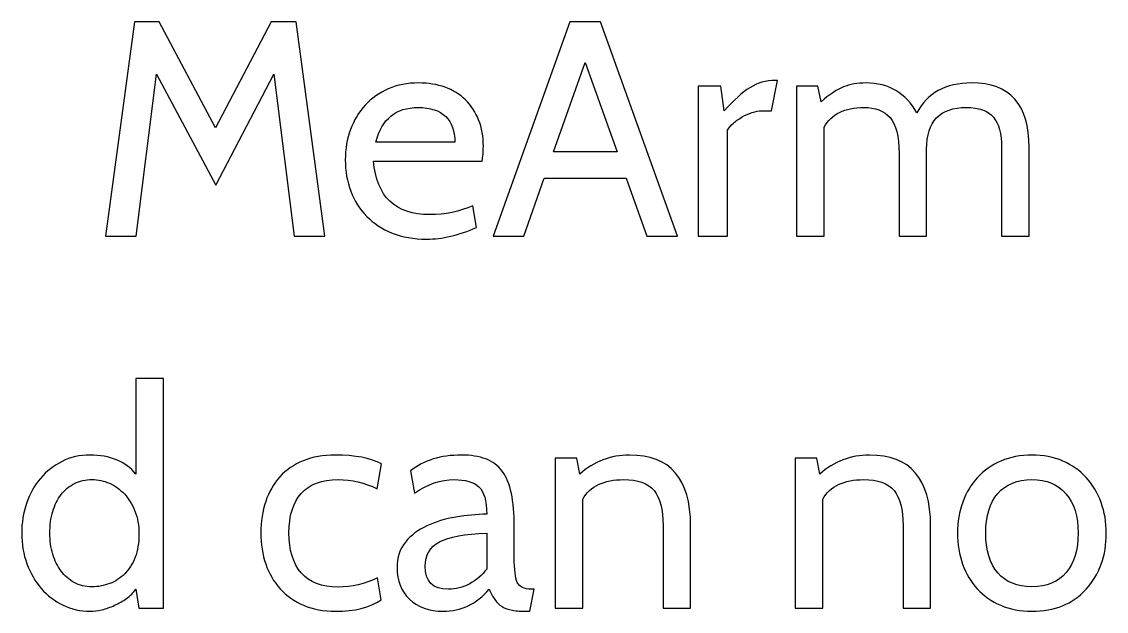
# Model space of a CAD drawing. Header units: centimetres. Extents: x -24 to 24.1, y -20.7 to 0.5.
# Drawn here: x 9.879 to 12.879, y -9.79 to -8.161 of the extents above; entities that cross this region are included whole.
import ezdxf

# ---------------------------------------------------------------- set-up
doc = ezdxf.new("R2010")
doc.units = ezdxf.units.CM
doc.header["$MEASUREMENT"] = 0
doc.layers.add('Layer 1', color=7, linetype='Continuous')

msp = doc.modelspace()

# ---------------------------------------------------------------- linework, layer by layer
at = {"layer": 'Layer 1', "color": 250}
for points, knots in [([(10.71736, -8.75331), (10.71736, -8.75331), (10.63269, -8.75331), (10.63269, -8.75331), (10.63269, -8.75331), (10.63269, -8.75331), (10.57681, -8.30542), (10.57681, -8.30542), (10.57681, -8.30542), (10.57681, -8.30542), (10.41594, -8.61276), (10.41594, -8.61276), (10.41594, -8.61276), (10.41594, -8.61276), (10.25169, -8.30542), (10.25169, -8.30542), (10.25169, -8.30542), (10.25169, -8.30542), (10.19581, -8.75331), (10.19581, -8.75331), (10.19581, -8.75331), (10.19581, -8.75331), (10.11114, -8.75331), (10.11114, -8.75331), (10.11114, -8.75331), (10.11114, -8.75331), (10.19073, -8.16064), (10.19073, -8.16064), (10.19073, -8.16064), (10.19073, -8.16064), (10.25931, -8.16064), (10.25931, -8.16064), (10.25931, -8.16064), (10.25931, -8.16064), (10.41509, -8.45444), (10.41509, -8.45444), (10.41509, -8.45444), (10.41509, -8.45444), (10.56919, -8.16064), (10.56919, -8.16064), (10.56919, -8.16064), (10.56919, -8.16064), (10.63862, -8.16064), (10.63862, -8.16064), (10.63862, -8.16064), (10.63862, -8.16064), (10.71736, -8.75331), (10.71736, -8.75331)], [0, 0, 0, 0, 0.0769231, 0.0769231, 0.0769231, 0.0769231, 0.1538462, 0.1538462, 0.1538462, 0.1538462, 0.2307692, 0.2307692, 0.2307692, 0.2307692, 0.3076923, 0.3076923, 0.3076923, 0.3076923, 0.3846154, 0.3846154, 0.3846154, 0.3846154, 0.4615385, 0.4615385, 0.4615385, 0.4615385, 0.5384615, 0.5384615, 0.5384615, 0.5384615, 0.6153846, 0.6153846, 0.6153846, 0.6153846, 0.6923077, 0.6923077, 0.6923077, 0.6923077, 0.7692308, 0.7692308, 0.7692308, 0.7692308, 0.8461538, 0.8461538, 0.8461538, 0.8461538, 1, 1, 1, 1]), ([(11.69272, -8.75331), (11.69272, -8.75331), (11.60806, -8.75331), (11.60806, -8.75331), (11.60806, -8.75331), (11.60806, -8.75331), (11.55133, -8.59329), (11.55133, -8.59329), (11.55133, -8.59329), (11.55133, -8.59329), (11.32442, -8.59329), (11.32442, -8.59329), (11.32442, -8.59329), (11.32442, -8.59329), (11.26769, -8.75331), (11.26769, -8.75331), (11.26769, -8.75331), (11.26769, -8.75331), (11.18303, -8.75331), (11.18303, -8.75331), (11.18303, -8.75331), (11.18303, -8.75331), (11.39554, -8.16064), (11.39554, -8.16064), (11.39554, -8.16064), (11.39554, -8.16064), (11.48021, -8.16064), (11.48021, -8.16064), (11.48021, -8.16064), (11.48021, -8.16064), (11.69272, -8.75331), (11.69272, -8.75331)], [0, 0, 0, 0, 0.1111111, 0.1111111, 0.1111111, 0.1111111, 0.2222222, 0.2222222, 0.2222222, 0.2222222, 0.3333333, 0.3333333, 0.3333333, 0.3333333, 0.4444444, 0.4444444, 0.4444444, 0.4444444, 0.5555556, 0.5555556, 0.5555556, 0.5555556, 0.6666667, 0.6666667, 0.6666667, 0.6666667, 0.7777778, 0.7777778, 0.7777778, 0.7777778, 1, 1, 1, 1]), ([(11.52593, -8.52048), (11.52593, -8.52048), (11.43787, -8.27325), (11.43787, -8.27325), (11.43787, -8.27325), (11.43787, -8.27325), (11.34982, -8.52048), (11.34982, -8.52048), (11.34982, -8.52048), (11.34982, -8.52048), (11.52593, -8.52048), (11.52593, -8.52048)], [0, 0, 0, 0, 0.25, 0.25, 0.25, 0.25, 0.5, 0.5, 0.5, 0.5, 1, 1, 1, 1]), ([(11.15255, -8.54588), (11.15255, -8.54588), (10.85198, -8.54588), (10.85198, -8.54588), (10.85198, -8.54588), (10.86101, -8.64465), (10.91294, -8.69404), (11.00777, -8.69404), (11.00777, -8.69404), (11.0501, -8.69404), (11.08989, -8.68586), (11.12715, -8.66949), (11.12715, -8.66949), (11.12715, -8.66949), (11.13731, -8.7296), (11.13731, -8.7296), (11.13731, -8.7296), (11.0882, -8.75105), (11.04192, -8.76178), (10.99845, -8.76178), (10.99845, -8.76178), (10.96346, -8.76178), (10.93199, -8.75613), (10.90405, -8.74484), (10.90405, -8.74484), (10.87611, -8.73355), (10.85254, -8.71817), (10.83335, -8.6987), (10.83335, -8.6987), (10.81416, -8.67923), (10.79949, -8.65608), (10.78933, -8.62927), (10.78933, -8.62927), (10.77917, -8.60246), (10.77409, -8.57353), (10.77409, -8.54249), (10.77409, -8.54249), (10.77409, -8.51257), (10.77888, -8.48463), (10.78848, -8.45867), (10.78848, -8.45867), (10.79808, -8.4327), (10.81162, -8.41027), (10.82912, -8.39136), (10.82912, -8.39136), (10.84662, -8.37245), (10.86793, -8.35749), (10.89304, -8.34649), (10.89304, -8.34649), (10.91816, -8.33548), (10.94624, -8.32997), (10.97729, -8.32997), (10.97729, -8.32997), (11.00382, -8.32997), (11.02809, -8.33393), (11.0501, -8.34183), (11.0501, -8.34183), (11.07211, -8.34973), (11.09088, -8.3613), (11.1064, -8.37654), (11.1064, -8.37654), (11.12193, -8.39178), (11.13406, -8.41027), (11.14281, -8.432), (11.14281, -8.432), (11.15156, -8.45373), (11.15593, -8.47814), (11.15593, -8.50524), (11.15593, -8.50524), (11.15593, -8.52104), (11.15481, -8.53459), (11.15255, -8.54588)], [0, 0, 0, 0, 0.0526316, 0.0526316, 0.0526316, 0.0526316, 0.1052632, 0.1052632, 0.1052632, 0.1052632, 0.1578947, 0.1578947, 0.1578947, 0.1578947, 0.2105263, 0.2105263, 0.2105263, 0.2105263, 0.2631579, 0.2631579, 0.2631579, 0.2631579, 0.3157895, 0.3157895, 0.3157895, 0.3157895, 0.3684211, 0.3684211, 0.3684211, 0.3684211, 0.4210526, 0.4210526, 0.4210526, 0.4210526, 0.4736842, 0.4736842, 0.4736842, 0.4736842, 0.5263158, 0.5263158, 0.5263158, 0.5263158, 0.5789474, 0.5789474, 0.5789474, 0.5789474, 0.6315789, 0.6315789, 0.6315789, 0.6315789, 0.6842105, 0.6842105, 0.6842105, 0.6842105, 0.7368421, 0.7368421, 0.7368421, 0.7368421, 0.7894737, 0.7894737, 0.7894737, 0.7894737, 0.8421053, 0.8421053, 0.8421053, 0.8421053, 0.8947368, 0.8947368, 0.8947368, 0.8947368, 1, 1, 1, 1]), ([(11.96958, -8.3232), (11.96958, -8.3232), (11.95265, -8.40702), (11.95265, -8.40702), (11.95265, -8.40702), (11.95265, -8.40702), (11.9264, -8.40702), (11.9264, -8.40702), (11.9264, -8.40702), (11.91794, -8.40702), (11.90891, -8.40857), (11.89931, -8.41168), (11.89931, -8.41168), (11.88972, -8.41478), (11.88054, -8.41888), (11.87179, -8.42396), (11.87179, -8.42396), (11.86305, -8.42904), (11.855, -8.43468), (11.84766, -8.44089), (11.84766, -8.44089), (11.84033, -8.4471), (11.83496, -8.45359), (11.83158, -8.46036), (11.83158, -8.46036), (11.83158, -8.46036), (11.83158, -8.75331), (11.83158, -8.75331), (11.83158, -8.75331), (11.83158, -8.75331), (11.7503, -8.75331), (11.7503, -8.75331), (11.7503, -8.75331), (11.7503, -8.75331), (11.7503, -8.33844), (11.7503, -8.33844), (11.7503, -8.33844), (11.7503, -8.33844), (11.81295, -8.33844), (11.81295, -8.33844), (11.81295, -8.33844), (11.81295, -8.33844), (11.82226, -8.40702), (11.82226, -8.40702), (11.82226, -8.40702), (11.84823, -8.37767), (11.87179, -8.35636), (11.89296, -8.3431), (11.89296, -8.3431), (11.91413, -8.32983), (11.93741, -8.3232), (11.96281, -8.3232), (11.96281, -8.3232), (11.96281, -8.3232), (11.96958, -8.3232), (11.96958, -8.3232)], [0, 0, 0, 0, 0.0666667, 0.0666667, 0.0666667, 0.0666667, 0.1333333, 0.1333333, 0.1333333, 0.1333333, 0.2, 0.2, 0.2, 0.2, 0.2666667, 0.2666667, 0.2666667, 0.2666667, 0.3333333, 0.3333333, 0.3333333, 0.3333333, 0.4, 0.4, 0.4, 0.4, 0.4666667, 0.4666667, 0.4666667, 0.4666667, 0.5333333, 0.5333333, 0.5333333, 0.5333333, 0.6, 0.6, 0.6, 0.6, 0.6666667, 0.6666667, 0.6666667, 0.6666667, 0.7333333, 0.7333333, 0.7333333, 0.7333333, 0.8, 0.8, 0.8, 0.8, 0.8666667, 0.8666667, 0.8666667, 0.8666667, 1, 1, 1, 1]), ([(12.66555, -8.75331), (12.66555, -8.75331), (12.58935, -8.75331), (12.58935, -8.75331), (12.58935, -8.75331), (12.58935, -8.75331), (12.58935, -8.50947), (12.58935, -8.50947), (12.58935, -8.50947), (12.58935, -8.47052), (12.58173, -8.44216), (12.56649, -8.42438), (12.56649, -8.42438), (12.55125, -8.4066), (12.52641, -8.39771), (12.49198, -8.39771), (12.49198, -8.39771), (12.4186, -8.39771), (12.38191, -8.43609), (12.38191, -8.51286), (12.38191, -8.51286), (12.38191, -8.51286), (12.38191, -8.75331), (12.38191, -8.75331), (12.38191, -8.75331), (12.38191, -8.75331), (12.30571, -8.75331), (12.30571, -8.75331), (12.30571, -8.75331), (12.30571, -8.75331), (12.30571, -8.52471), (12.30571, -8.52471), (12.30571, -8.52471), (12.30571, -8.4773), (12.29739, -8.44428), (12.28073, -8.42565), (12.28073, -8.42565), (12.26408, -8.40702), (12.23995, -8.39771), (12.20834, -8.39771), (12.20834, -8.39771), (12.15529, -8.39771), (12.1186, -8.41577), (12.09828, -8.4519), (12.09828, -8.4519), (12.09828, -8.4519), (12.09828, -8.75331), (12.09828, -8.75331), (12.09828, -8.75331), (12.09828, -8.75331), (12.02208, -8.75331), (12.02208, -8.75331), (12.02208, -8.75331), (12.02208, -8.75331), (12.02208, -8.33844), (12.02208, -8.33844), (12.02208, -8.33844), (12.02208, -8.33844), (12.08134, -8.33844), (12.08134, -8.33844), (12.08134, -8.33844), (12.08134, -8.33844), (12.08981, -8.38247), (12.08981, -8.38247), (12.08981, -8.38247), (12.11239, -8.36215), (12.13299, -8.34832), (12.15162, -8.34098), (12.15162, -8.34098), (12.17024, -8.33364), (12.19113, -8.32997), (12.21427, -8.32997), (12.21427, -8.32997), (12.27749, -8.32997), (12.32434, -8.35763), (12.35482, -8.41295), (12.35482, -8.41295), (12.3836, -8.35763), (12.43412, -8.32997), (12.50637, -8.32997), (12.50637, -8.32997), (12.61249, -8.32997), (12.66555, -8.38952), (12.66555, -8.50862), (12.66555, -8.50862), (12.66555, -8.50862), (12.66555, -8.75331), (12.66555, -8.75331)], [0, 0, 0, 0, 0.0434783, 0.0434783, 0.0434783, 0.0434783, 0.0869565, 0.0869565, 0.0869565, 0.0869565, 0.1304348, 0.1304348, 0.1304348, 0.1304348, 0.173913, 0.173913, 0.173913, 0.173913, 0.2173913, 0.2173913, 0.2173913, 0.2173913, 0.2608696, 0.2608696, 0.2608696, 0.2608696, 0.3043478, 0.3043478, 0.3043478, 0.3043478, 0.3478261, 0.3478261, 0.3478261, 0.3478261, 0.3913043, 0.3913043, 0.3913043, 0.3913043, 0.4347826, 0.4347826, 0.4347826, 0.4347826, 0.4782609, 0.4782609, 0.4782609, 0.4782609, 0.5217391, 0.5217391, 0.5217391, 0.5217391, 0.5652174, 0.5652174, 0.5652174, 0.5652174, 0.6086957, 0.6086957, 0.6086957, 0.6086957, 0.6521739, 0.6521739, 0.6521739, 0.6521739, 0.6956522, 0.6956522, 0.6956522, 0.6956522, 0.7391304, 0.7391304, 0.7391304, 0.7391304, 0.7826087, 0.7826087, 0.7826087, 0.7826087, 0.826087, 0.826087, 0.826087, 0.826087, 0.8695652, 0.8695652, 0.8695652, 0.8695652, 0.9130435, 0.9130435, 0.9130435, 0.9130435, 1, 1, 1, 1]), ([(10.97559, -8.39771), (10.91407, -8.39771), (10.87512, -8.4296), (10.85875, -8.49338), (10.85875, -8.49338), (10.85875, -8.49338), (11.07719, -8.49338), (11.07719, -8.49338), (11.07719, -8.49338), (11.07719, -8.4629), (11.06873, -8.43934), (11.05179, -8.42269), (11.05179, -8.42269), (11.03486, -8.40603), (11.00946, -8.39771), (10.97559, -8.39771)], [0, 0, 0, 0, 0.2, 0.2, 0.2, 0.2, 0.4, 0.4, 0.4, 0.4, 0.6, 0.6, 0.6, 0.6, 1, 1, 1, 1]), ([(10.27113, -9.78202), (10.27113, -9.78202), (10.2034, -9.78202), (10.2034, -9.78202), (10.2034, -9.78202), (10.2034, -9.78202), (10.19493, -9.72953), (10.19493, -9.72953), (10.19493, -9.72953), (10.18816, -9.73912), (10.17955, -9.74759), (10.16911, -9.75493), (10.16911, -9.75493), (10.15867, -9.76226), (10.14766, -9.76861), (10.13609, -9.77398), (10.13609, -9.77398), (10.12452, -9.77934), (10.1128, -9.78343), (10.10095, -9.78625), (10.10095, -9.78625), (10.0891, -9.78908), (10.07809, -9.79049), (10.06793, -9.79049), (10.06793, -9.79049), (10.0414, -9.79049), (10.01657, -9.78484), (9.99342, -9.77355), (9.99342, -9.77355), (9.97028, -9.76226), (9.95024, -9.74688), (9.93331, -9.72741), (9.93331, -9.72741), (9.91638, -9.70794), (9.90311, -9.68508), (9.89352, -9.65883), (9.89352, -9.65883), (9.88392, -9.63258), (9.87912, -9.6045), (9.87912, -9.57459), (9.87912, -9.57459), (9.87912, -9.5458), (9.88364, -9.51828), (9.89267, -9.49204), (9.89267, -9.49204), (9.9017, -9.46579), (9.91454, -9.44279), (9.93119, -9.42303), (9.93119, -9.42303), (9.94784, -9.40328), (9.96774, -9.38761), (9.99088, -9.37604), (9.99088, -9.37604), (10.01403, -9.36447), (10.03971, -9.35868), (10.06793, -9.35868), (10.06793, -9.35868), (10.12381, -9.35868), (10.16614, -9.37618), (10.19493, -9.41118), (10.19493, -9.41118), (10.19493, -9.41118), (10.19493, -9.14702), (10.19493, -9.14702), (10.19493, -9.14702), (10.19493, -9.14702), (10.27113, -9.14702), (10.27113, -9.14702), (10.27113, -9.14702), (10.27113, -9.14702), (10.27113, -9.78202), (10.27113, -9.78202)], [0, 0, 0, 0, 0.0526316, 0.0526316, 0.0526316, 0.0526316, 0.1052632, 0.1052632, 0.1052632, 0.1052632, 0.1578947, 0.1578947, 0.1578947, 0.1578947, 0.2105263, 0.2105263, 0.2105263, 0.2105263, 0.2631579, 0.2631579, 0.2631579, 0.2631579, 0.3157895, 0.3157895, 0.3157895, 0.3157895, 0.3684211, 0.3684211, 0.3684211, 0.3684211, 0.4210526, 0.4210526, 0.4210526, 0.4210526, 0.4736842, 0.4736842, 0.4736842, 0.4736842, 0.5263158, 0.5263158, 0.5263158, 0.5263158, 0.5789474, 0.5789474, 0.5789474, 0.5789474, 0.6315789, 0.6315789, 0.6315789, 0.6315789, 0.6842105, 0.6842105, 0.6842105, 0.6842105, 0.7368421, 0.7368421, 0.7368421, 0.7368421, 0.7894737, 0.7894737, 0.7894737, 0.7894737, 0.8421053, 0.8421053, 0.8421053, 0.8421053, 0.8947368, 0.8947368, 0.8947368, 0.8947368, 1, 1, 1, 1]), ([(10.74696, -9.79049), (10.71366, -9.79049), (10.6843, -9.78498), (10.6589, -9.77398), (10.6589, -9.77398), (10.6335, -9.76297), (10.61191, -9.74773), (10.59413, -9.72826), (10.59413, -9.72826), (10.57635, -9.70878), (10.56295, -9.68592), (10.55392, -9.65968), (10.55392, -9.65968), (10.54489, -9.63343), (10.54037, -9.60478), (10.54037, -9.57374), (10.54037, -9.57374), (10.54037, -9.54213), (10.54489, -9.5132), (10.55392, -9.48696), (10.55392, -9.48696), (10.56295, -9.46071), (10.57607, -9.43799), (10.59329, -9.4188), (10.59329, -9.4188), (10.6105, -9.39961), (10.63195, -9.38479), (10.65763, -9.37435), (10.65763, -9.37435), (10.68332, -9.36391), (10.71281, -9.35868), (10.74611, -9.35868), (10.74611, -9.35868), (10.80143, -9.35868), (10.84404, -9.36687), (10.87396, -9.38324), (10.87396, -9.38324), (10.87396, -9.38324), (10.8621, -9.45182), (10.8621, -9.45182), (10.8621, -9.45182), (10.82711, -9.43489), (10.79127, -9.42642), (10.75458, -9.42642), (10.75458, -9.42642), (10.70886, -9.42642), (10.67471, -9.43912), (10.65213, -9.46452), (10.65213, -9.46452), (10.62955, -9.48992), (10.61826, -9.52633), (10.61826, -9.57374), (10.61826, -9.57374), (10.61826, -9.62115), (10.62955, -9.65798), (10.65213, -9.68423), (10.65213, -9.68423), (10.67471, -9.71048), (10.70886, -9.7236), (10.75458, -9.7236), (10.75458, -9.7236), (10.79183, -9.7236), (10.82796, -9.71513), (10.86295, -9.6982), (10.86295, -9.6982), (10.86295, -9.6982), (10.87311, -9.75916), (10.87311, -9.75916), (10.87311, -9.75916), (10.84207, -9.78004), (10.80002, -9.79049), (10.74696, -9.79049)], [0, 0, 0, 0, 0.0526316, 0.0526316, 0.0526316, 0.0526316, 0.1052632, 0.1052632, 0.1052632, 0.1052632, 0.1578947, 0.1578947, 0.1578947, 0.1578947, 0.2105263, 0.2105263, 0.2105263, 0.2105263, 0.2631579, 0.2631579, 0.2631579, 0.2631579, 0.3157895, 0.3157895, 0.3157895, 0.3157895, 0.3684211, 0.3684211, 0.3684211, 0.3684211, 0.4210526, 0.4210526, 0.4210526, 0.4210526, 0.4736842, 0.4736842, 0.4736842, 0.4736842, 0.5263158, 0.5263158, 0.5263158, 0.5263158, 0.5789474, 0.5789474, 0.5789474, 0.5789474, 0.6315789, 0.6315789, 0.6315789, 0.6315789, 0.6842105, 0.6842105, 0.6842105, 0.6842105, 0.7368421, 0.7368421, 0.7368421, 0.7368421, 0.7894737, 0.7894737, 0.7894737, 0.7894737, 0.8421053, 0.8421053, 0.8421053, 0.8421053, 0.8947368, 0.8947368, 0.8947368, 0.8947368, 1, 1, 1, 1]), ([(11.29645, -9.72953), (11.29645, -9.72953), (11.28459, -9.79049), (11.28459, -9.79049), (11.28459, -9.79049), (11.28459, -9.79049), (11.27867, -9.79049), (11.27867, -9.79049), (11.27867, -9.79049), (11.26173, -9.79049), (11.24762, -9.7895), (11.23633, -9.78752), (11.23633, -9.78752), (11.22505, -9.78555), (11.21545, -9.78216), (11.20755, -9.77736), (11.20755, -9.77736), (11.19965, -9.77257), (11.19301, -9.76622), (11.18765, -9.75831), (11.18765, -9.75831), (11.18229, -9.75041), (11.17707, -9.74082), (11.17199, -9.72953), (11.17199, -9.72953), (11.13699, -9.77017), (11.09466, -9.79049), (11.04499, -9.79049), (11.04499, -9.79049), (11.00604, -9.79049), (10.975, -9.77934), (10.95185, -9.75704), (10.95185, -9.75704), (10.92871, -9.73475), (10.91714, -9.70582), (10.91714, -9.67026), (10.91714, -9.67026), (10.91714, -9.64147), (10.9249, -9.61777), (10.94042, -9.59914), (10.94042, -9.59914), (10.95595, -9.58051), (10.9757, -9.56555), (10.99969, -9.55427), (10.99969, -9.55427), (11.02368, -9.54298), (11.05035, -9.53493), (11.0797, -9.53014), (11.0797, -9.53014), (11.10905, -9.52534), (11.13756, -9.52266), (11.16521, -9.52209), (11.16521, -9.52209), (11.16521, -9.48484), (11.15802, -9.45958), (11.14362, -9.44632), (11.14362, -9.44632), (11.12923, -9.43305), (11.10623, -9.42642), (11.07462, -9.42642), (11.07462, -9.42642), (11.0385, -9.42642), (11.00209, -9.43884), (10.9654, -9.46367), (10.9654, -9.46367), (10.9654, -9.46367), (10.95439, -9.40187), (10.95439, -9.40187), (10.95439, -9.40187), (10.99165, -9.37308), (11.0385, -9.35868), (11.09494, -9.35868), (11.09494, -9.35868), (11.12147, -9.35868), (11.14405, -9.36221), (11.16267, -9.36927), (11.16267, -9.36927), (11.1813, -9.37632), (11.1964, -9.38761), (11.20797, -9.40314), (11.20797, -9.40314), (11.21954, -9.41866), (11.22801, -9.43912), (11.23337, -9.46452), (11.23337, -9.46452), (11.23873, -9.48992), (11.24141, -9.52096), (11.24141, -9.55765), (11.24141, -9.55765), (11.24141, -9.55765), (11.24141, -9.64232), (11.24141, -9.64232), (11.24141, -9.64232), (11.24141, -9.67506), (11.24424, -9.69778), (11.24988, -9.71048), (11.24988, -9.71048), (11.25553, -9.72318), (11.26851, -9.72953), (11.28883, -9.72953), (11.28883, -9.72953), (11.28883, -9.72953), (11.29645, -9.72953), (11.29645, -9.72953)], [0, 0, 0, 0, 0.037037, 0.037037, 0.037037, 0.037037, 0.0740741, 0.0740741, 0.0740741, 0.0740741, 0.1111111, 0.1111111, 0.1111111, 0.1111111, 0.1481481, 0.1481481, 0.1481481, 0.1481481, 0.1851852, 0.1851852, 0.1851852, 0.1851852, 0.2222222, 0.2222222, 0.2222222, 0.2222222, 0.2592593, 0.2592593, 0.2592593, 0.2592593, 0.2962963, 0.2962963, 0.2962963, 0.2962963, 0.3333333, 0.3333333, 0.3333333, 0.3333333, 0.3703704, 0.3703704, 0.3703704, 0.3703704, 0.4074074, 0.4074074, 0.4074074, 0.4074074, 0.4444444, 0.4444444, 0.4444444, 0.4444444, 0.4814815, 0.4814815, 0.4814815, 0.4814815, 0.5185185, 0.5185185, 0.5185185, 0.5185185, 0.5555556, 0.5555556, 0.5555556, 0.5555556, 0.5925926, 0.5925926, 0.5925926, 0.5925926, 0.6296296, 0.6296296, 0.6296296, 0.6296296, 0.6666667, 0.6666667, 0.6666667, 0.6666667, 0.7037037, 0.7037037, 0.7037037, 0.7037037, 0.7407407, 0.7407407, 0.7407407, 0.7407407, 0.7777778, 0.7777778, 0.7777778, 0.7777778, 0.8148148, 0.8148148, 0.8148148, 0.8148148, 0.8518519, 0.8518519, 0.8518519, 0.8518519, 0.8888889, 0.8888889, 0.8888889, 0.8888889, 0.9259259, 0.9259259, 0.9259259, 0.9259259, 1, 1, 1, 1]), ([(11.7291, -9.78202), (11.7291, -9.78202), (11.65289, -9.78202), (11.65289, -9.78202), (11.65289, -9.78202), (11.65289, -9.78202), (11.65289, -9.55342), (11.65289, -9.55342), (11.65289, -9.55342), (11.65289, -9.50883), (11.64457, -9.47651), (11.62792, -9.45648), (11.62792, -9.45648), (11.61127, -9.43644), (11.58347, -9.42642), (11.54452, -9.42642), (11.54452, -9.42642), (11.48921, -9.42642), (11.45139, -9.44448), (11.43107, -9.48061), (11.43107, -9.48061), (11.43107, -9.48061), (11.43107, -9.78202), (11.43107, -9.78202), (11.43107, -9.78202), (11.43107, -9.78202), (11.35487, -9.78202), (11.35487, -9.78202), (11.35487, -9.78202), (11.35487, -9.78202), (11.35487, -9.36715), (11.35487, -9.36715), (11.35487, -9.36715), (11.35487, -9.36715), (11.41413, -9.36715), (11.41413, -9.36715), (11.41413, -9.36715), (11.41413, -9.36715), (11.4226, -9.41118), (11.4226, -9.41118), (11.4226, -9.41118), (11.46211, -9.37618), (11.50783, -9.35868), (11.55976, -9.35868), (11.55976, -9.35868), (11.67265, -9.35868), (11.7291, -9.4236), (11.7291, -9.55342), (11.7291, -9.55342), (11.7291, -9.55342), (11.7291, -9.78202), (11.7291, -9.78202)], [0, 0, 0, 0, 0.0714286, 0.0714286, 0.0714286, 0.0714286, 0.1428571, 0.1428571, 0.1428571, 0.1428571, 0.2142857, 0.2142857, 0.2142857, 0.2142857, 0.2857143, 0.2857143, 0.2857143, 0.2857143, 0.3571429, 0.3571429, 0.3571429, 0.3571429, 0.4285714, 0.4285714, 0.4285714, 0.4285714, 0.5, 0.5, 0.5, 0.5, 0.5714286, 0.5714286, 0.5714286, 0.5714286, 0.6428571, 0.6428571, 0.6428571, 0.6428571, 0.7142857, 0.7142857, 0.7142857, 0.7142857, 0.7857143, 0.7857143, 0.7857143, 0.7857143, 0.8571429, 0.8571429, 0.8571429, 0.8571429, 1, 1, 1, 1]), ([(12.39289, -9.78202), (12.39289, -9.78202), (12.31668, -9.78202), (12.31668, -9.78202), (12.31668, -9.78202), (12.31668, -9.78202), (12.31668, -9.55342), (12.31668, -9.55342), (12.31668, -9.55342), (12.31668, -9.50883), (12.30836, -9.47651), (12.29171, -9.45648), (12.29171, -9.45648), (12.27506, -9.43644), (12.24726, -9.42642), (12.20831, -9.42642), (12.20831, -9.42642), (12.153, -9.42642), (12.11518, -9.44448), (12.09486, -9.48061), (12.09486, -9.48061), (12.09486, -9.48061), (12.09486, -9.78202), (12.09486, -9.78202), (12.09486, -9.78202), (12.09486, -9.78202), (12.01866, -9.78202), (12.01866, -9.78202), (12.01866, -9.78202), (12.01866, -9.78202), (12.01866, -9.36715), (12.01866, -9.36715), (12.01866, -9.36715), (12.01866, -9.36715), (12.07792, -9.36715), (12.07792, -9.36715), (12.07792, -9.36715), (12.07792, -9.36715), (12.08639, -9.41118), (12.08639, -9.41118), (12.08639, -9.41118), (12.1259, -9.37618), (12.17162, -9.35868), (12.22355, -9.35868), (12.22355, -9.35868), (12.33644, -9.35868), (12.39289, -9.4236), (12.39289, -9.55342), (12.39289, -9.55342), (12.39289, -9.55342), (12.39289, -9.78202), (12.39289, -9.78202)], [0, 0, 0, 0, 0.0714286, 0.0714286, 0.0714286, 0.0714286, 0.1428571, 0.1428571, 0.1428571, 0.1428571, 0.2142857, 0.2142857, 0.2142857, 0.2142857, 0.2857143, 0.2857143, 0.2857143, 0.2857143, 0.3571429, 0.3571429, 0.3571429, 0.3571429, 0.4285714, 0.4285714, 0.4285714, 0.4285714, 0.5, 0.5, 0.5, 0.5, 0.5714286, 0.5714286, 0.5714286, 0.5714286, 0.6428571, 0.6428571, 0.6428571, 0.6428571, 0.7142857, 0.7142857, 0.7142857, 0.7142857, 0.7857143, 0.7857143, 0.7857143, 0.7857143, 0.8571429, 0.8571429, 0.8571429, 0.8571429, 1, 1, 1, 1]), ([(12.82299, -9.72953), (12.78631, -9.77017), (12.73635, -9.79049), (12.67313, -9.79049), (12.67313, -9.79049), (12.64096, -9.79049), (12.61217, -9.78498), (12.58677, -9.77398), (12.58677, -9.77398), (12.56137, -9.76297), (12.53978, -9.74787), (12.522, -9.72868), (12.522, -9.72868), (12.50422, -9.70949), (12.49068, -9.68663), (12.48136, -9.6601), (12.48136, -9.6601), (12.47205, -9.63357), (12.46739, -9.60507), (12.46739, -9.57459), (12.46739, -9.57459), (12.46739, -9.54354), (12.47219, -9.5149), (12.48179, -9.48865), (12.48179, -9.48865), (12.49138, -9.4624), (12.50507, -9.43968), (12.52285, -9.42049), (12.52285, -9.42049), (12.54063, -9.4013), (12.56222, -9.3862), (12.58762, -9.3752), (12.58762, -9.3752), (12.61302, -9.36419), (12.64153, -9.35868), (12.67313, -9.35868), (12.67313, -9.35868), (12.70474, -9.35868), (12.73325, -9.36419), (12.75865, -9.3752), (12.75865, -9.3752), (12.78405, -9.3862), (12.80564, -9.40144), (12.82342, -9.42092), (12.82342, -9.42092), (12.8412, -9.44039), (12.85489, -9.46325), (12.86448, -9.4895), (12.86448, -9.4895), (12.87408, -9.51574), (12.87888, -9.54411), (12.87888, -9.57459), (12.87888, -9.57459), (12.87888, -9.63667), (12.86025, -9.68832), (12.82299, -9.72953)], [0, 0, 0, 0, 0.0666667, 0.0666667, 0.0666667, 0.0666667, 0.1333333, 0.1333333, 0.1333333, 0.1333333, 0.2, 0.2, 0.2, 0.2, 0.2666667, 0.2666667, 0.2666667, 0.2666667, 0.3333333, 0.3333333, 0.3333333, 0.3333333, 0.4, 0.4, 0.4, 0.4, 0.4666667, 0.4666667, 0.4666667, 0.4666667, 0.5333333, 0.5333333, 0.5333333, 0.5333333, 0.6, 0.6, 0.6, 0.6, 0.6666667, 0.6666667, 0.6666667, 0.6666667, 0.7333333, 0.7333333, 0.7333333, 0.7333333, 0.8, 0.8, 0.8, 0.8, 0.8666667, 0.8666667, 0.8666667, 0.8666667, 1, 1, 1, 1]), ([(10.07386, -9.42642), (10.0558, -9.42642), (10.03957, -9.43009), (10.02517, -9.43743), (10.02517, -9.43743), (10.01078, -9.44476), (9.9985, -9.45492), (9.98834, -9.46791), (9.98834, -9.46791), (9.97818, -9.48089), (9.97042, -9.49641), (9.96506, -9.51447), (9.96506, -9.51447), (9.9597, -9.53253), (9.95702, -9.55257), (9.95702, -9.57459), (9.95702, -9.57459), (9.95702, -9.59491), (9.9597, -9.6141), (9.96506, -9.63216), (9.96506, -9.63216), (9.97042, -9.65022), (9.97804, -9.66589), (9.98792, -9.67915), (9.98792, -9.67915), (9.9978, -9.69241), (10.00993, -9.703), (10.02433, -9.7109), (10.02433, -9.7109), (10.03872, -9.7188), (10.05523, -9.72275), (10.07386, -9.72275), (10.07386, -9.72275), (10.09079, -9.72275), (10.10702, -9.71979), (10.12254, -9.71386), (10.12254, -9.71386), (10.13806, -9.70794), (10.15189, -9.69891), (10.16403, -9.68677), (10.16403, -9.68677), (10.17616, -9.67463), (10.18576, -9.65939), (10.19281, -9.64105), (10.19281, -9.64105), (10.19987, -9.6227), (10.2034, -9.6014), (10.2034, -9.57713), (10.2034, -9.57713), (10.2034, -9.55342), (10.19973, -9.53225), (10.19239, -9.51363), (10.19239, -9.51363), (10.18505, -9.495), (10.17532, -9.47919), (10.16318, -9.46621), (10.16318, -9.46621), (10.15105, -9.45323), (10.13722, -9.44335), (10.12169, -9.43658), (10.12169, -9.43658), (10.10617, -9.42981), (10.09023, -9.42642), (10.07386, -9.42642)], [0, 0, 0, 0, 0.0588235, 0.0588235, 0.0588235, 0.0588235, 0.1176471, 0.1176471, 0.1176471, 0.1176471, 0.1764706, 0.1764706, 0.1764706, 0.1764706, 0.2352941, 0.2352941, 0.2352941, 0.2352941, 0.2941176, 0.2941176, 0.2941176, 0.2941176, 0.3529412, 0.3529412, 0.3529412, 0.3529412, 0.4117647, 0.4117647, 0.4117647, 0.4117647, 0.4705882, 0.4705882, 0.4705882, 0.4705882, 0.5294118, 0.5294118, 0.5294118, 0.5294118, 0.5882353, 0.5882353, 0.5882353, 0.5882353, 0.6470588, 0.6470588, 0.6470588, 0.6470588, 0.7058824, 0.7058824, 0.7058824, 0.7058824, 0.7647059, 0.7647059, 0.7647059, 0.7647059, 0.8235294, 0.8235294, 0.8235294, 0.8235294, 0.8823529, 0.8823529, 0.8823529, 0.8823529, 1, 1, 1, 1]), ([(12.76711, -9.46537), (12.7451, -9.4394), (12.71377, -9.42642), (12.67313, -9.42642), (12.67313, -9.42642), (12.63249, -9.42642), (12.60103, -9.43926), (12.57873, -9.46494), (12.57873, -9.46494), (12.55643, -9.49062), (12.54529, -9.52717), (12.54529, -9.57459), (12.54529, -9.57459), (12.54529, -9.622), (12.55643, -9.65855), (12.57873, -9.68423), (12.57873, -9.68423), (12.60103, -9.70991), (12.63249, -9.72275), (12.67313, -9.72275), (12.67313, -9.72275), (12.71434, -9.72275), (12.74595, -9.70949), (12.76796, -9.68296), (12.76796, -9.68296), (12.78997, -9.65643), (12.80098, -9.62031), (12.80098, -9.57459), (12.80098, -9.57459), (12.80098, -9.52774), (12.78969, -9.49133), (12.76711, -9.46537)], [0, 0, 0, 0, 0.1111111, 0.1111111, 0.1111111, 0.1111111, 0.2222222, 0.2222222, 0.2222222, 0.2222222, 0.3333333, 0.3333333, 0.3333333, 0.3333333, 0.4444444, 0.4444444, 0.4444444, 0.4444444, 0.5555556, 0.5555556, 0.5555556, 0.5555556, 0.6666667, 0.6666667, 0.6666667, 0.6666667, 0.7777778, 0.7777778, 0.7777778, 0.7777778, 1, 1, 1, 1]), ([(11.16521, -9.67365), (11.16521, -9.67365), (11.16521, -9.57459), (11.16521, -9.57459), (11.16521, -9.57459), (11.10425, -9.57684), (11.06065, -9.58489), (11.0344, -9.59872), (11.0344, -9.59872), (11.00816, -9.61254), (10.99503, -9.63498), (10.99503, -9.66603), (10.99503, -9.66603), (10.99503, -9.70836), (11.01648, -9.72953), (11.05938, -9.72953), (11.05938, -9.72953), (11.0797, -9.72953), (11.09932, -9.72445), (11.11822, -9.71429), (11.11822, -9.71429), (11.13713, -9.70413), (11.1528, -9.69058), (11.16521, -9.67365)], [0, 0, 0, 0, 0.1428571, 0.1428571, 0.1428571, 0.1428571, 0.2857143, 0.2857143, 0.2857143, 0.2857143, 0.4285714, 0.4285714, 0.4285714, 0.4285714, 0.5714286, 0.5714286, 0.5714286, 0.5714286, 0.7142857, 0.7142857, 0.7142857, 0.7142857, 1, 1, 1, 1])]:
    msp.add_open_spline(points, degree=3, knots=knots, dxfattribs=at)

doc.saveas('drawing.dxf')
